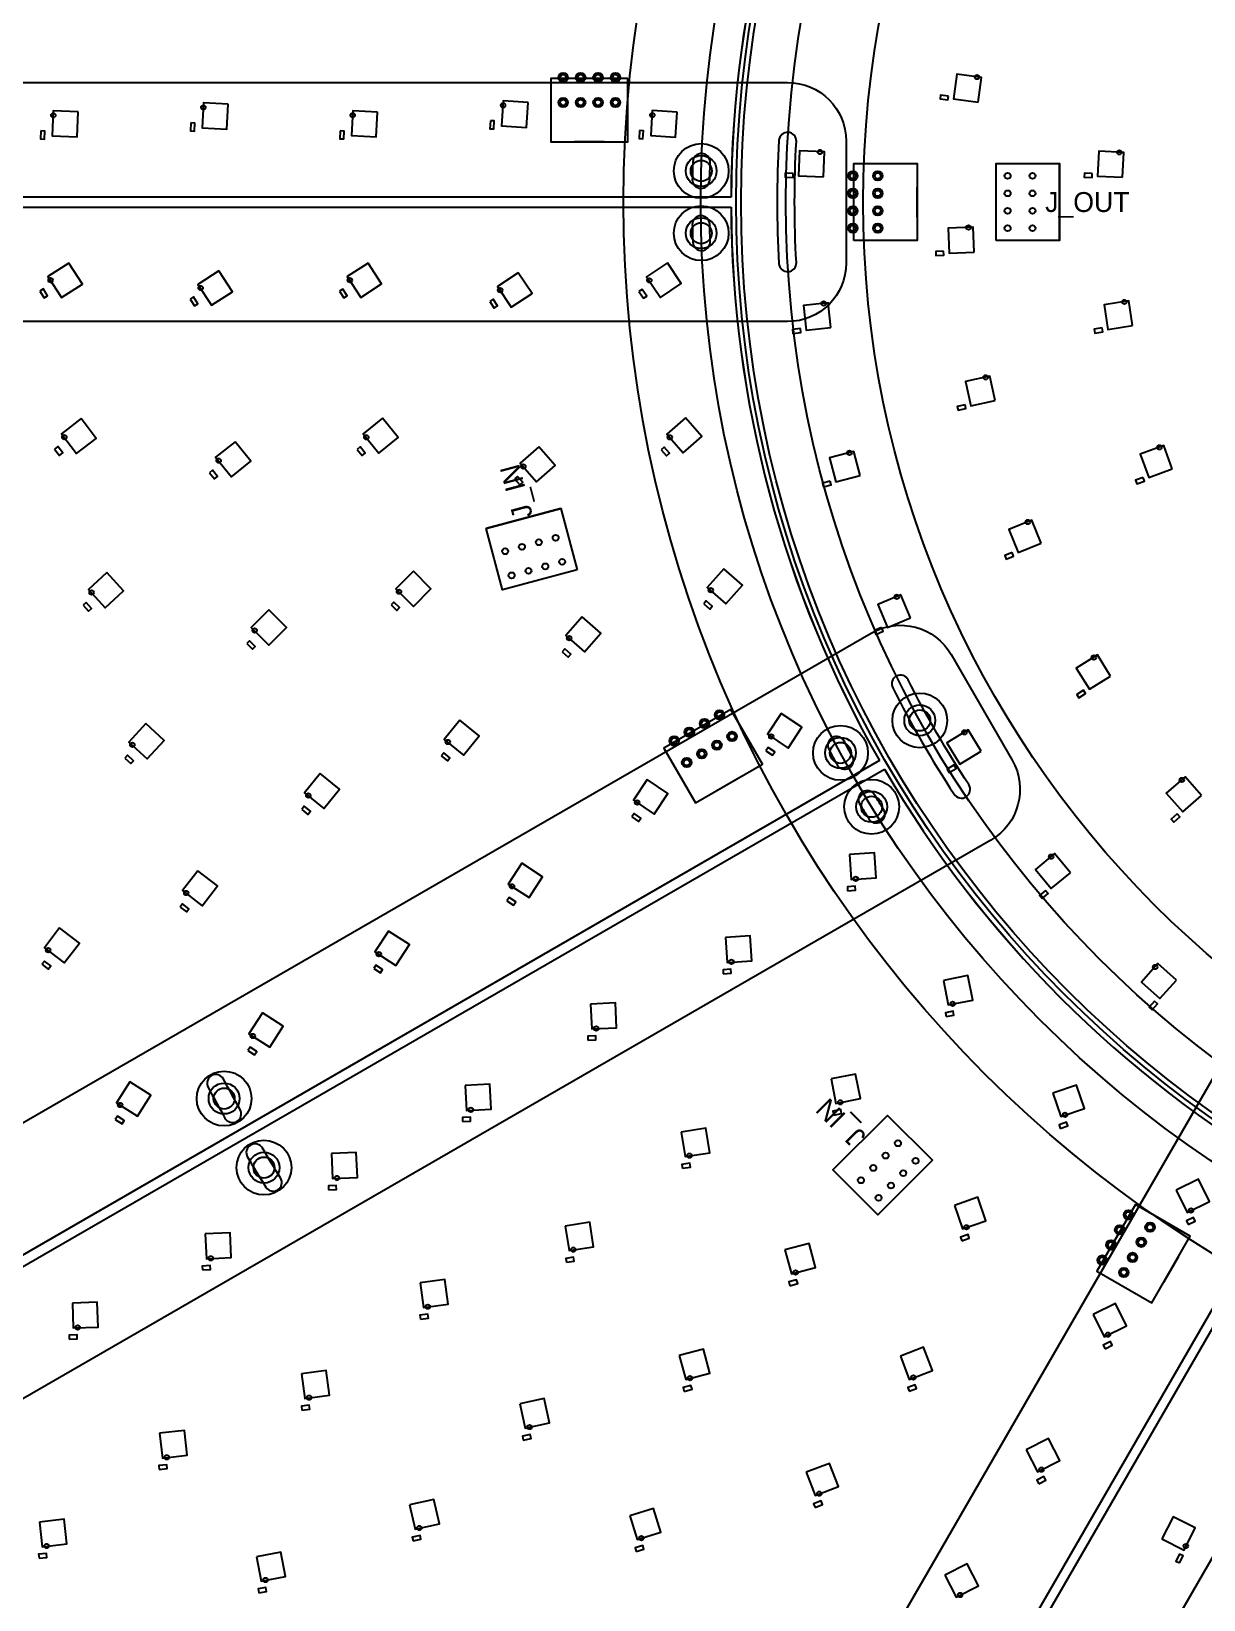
# Model space of a CAD drawing. Header units: millimetres. Extents: x -55 to 1655, y -1555 to 155.
# Drawn here: x 433.5 to 668.8, y -980.7 to -665.9 of the extents above; entities that cross this region are included whole.
import ezdxf
from ezdxf.enums import TextEntityAlignment as Align

# ---------------------------------------------------------------- set-up
doc = ezdxf.new("R2010")
doc.units = ezdxf.units.MM
doc.header["$MEASUREMENT"] = 0
doc.layers.add('Layer 1', color=7, linetype='Continuous', lineweight=0)
for name, color, linetype in [('SUN-LABEL', 4, 'Continuous'), ('SUN-OUTLINE', 2, 'Continuous'), ('SUN-STANDOFF', 1, 'Continuous'), ('SUN-WAGO', 3, 'Continuous')]:
    doc.layers.add(name, color=color, linetype=linetype)

msp = doc.modelspace()

# ---------------------------------------------------------------- linework, layer by layer
at = {"layer": 'Layer 1', "color": 93, "lineweight": 25, "true_color": 0x6abd45}
for p, q in [((548.51, -688.03), (542.51, -688.03)), ((611.3, -703.13), (611.3, -697.13)), ((576.15, -815.38), (570.95, -818.38)), ((663.76, -911.84), (660.76, -917.04))]:
    msp.add_line(p, q, dxfattribs=at)
at = {"layer": 'Layer 1', "color": 175, "lineweight": 25, "true_color": 0x3953a4}
for p, q in [((597.06, -687.88), (597.06, -712.37)), ((618.13, -790.98), (630.37, -812.18))]:
    msp.add_line(p, q, dxfattribs=at)
at = {"layer": 'Layer 1', "color": 2, "lineweight": 25, "true_color": 0xf7ec13}
for p, q in [((573.97, -699.13), (125.96, -699.13)), ((125.96, -701.13), (573.97, -701.13)), ((603.74, -812.26), (215.76, -1036.26)), ((216.76, -1037.99), (604.74, -813.99)), ((686.1, -895.35), (462.1, -1283.33)), ((463.83, -1284.33), (687.83, -896.35))]:
    msp.add_line(p, q, dxfattribs=at)
at = {"layer": 'Layer 1', "color": 175, "lineweight": 25, "true_color": 0x3953a4}
for points in [[(585.31, -724.12), (-55.22, -724.12), (-55.22, -676.13), (585.31, -676.13)], [(626.07, -828.23), (71.35, -1148.5), (47.36, -1106.94), (602.07, -786.68)], [(713.42, -898.02), (393.15, -1452.74), (351.59, -1428.74), (671.86, -874.02)]]:
    msp.add_lwpolyline(points, dxfattribs=at)
at = {"layer": 'Layer 1', "color": 93, "lineweight": 25, "true_color": 0x6abd45}
for points in [[(553.26, -675.33), (537.76, -675.33), (537.76, -688.03), (553.26, -688.03)], [(598.6, -707.88), (598.6, -692.38), (611.3, -692.38), (611.3, -707.88)], [(573.91, -802), (560.49, -809.75), (566.84, -820.75), (580.26, -813)], [(655.13, -901.38), (647.38, -914.8), (658.38, -921.15), (666.13, -907.73)]]:
    msp.add_lwpolyline(points, close=True, dxfattribs=at)
at = {"layer": 'Layer 1', "color": 18, "lineweight": 25, "true_color": 0x000000}
for points in [[(623.58, -680.06), (624.22, -675.1), (619.26, -674.47), (618.62, -679.43)], [(533.2, -680.14), (528.21, -679.81), (527.88, -684.8), (532.87, -685.13)], [(442.91, -682.04), (437.92, -681.82), (437.7, -686.81), (442.7, -687.03)], [(473.04, -680.49), (468.05, -680.23), (467.79, -685.22), (472.78, -685.48)], [(503, -682.06), (498.01, -681.8), (497.75, -686.79), (502.74, -687.05)], [(563.14, -682.1), (558.15, -681.77), (557.82, -686.76), (562.81, -687.09)], [(592.51, -695.05), (592.69, -690.05), (587.7, -689.87), (587.51, -694.87)], [(652.53, -695.15), (652.78, -690.16), (647.79, -689.91), (647.53, -694.9)], [(622.73, -710.16), (622.52, -705.16), (617.52, -705.38), (617.73, -710.37)], [(441.07, -712.38), (436.86, -715.07), (439.54, -719.28), (443.76, -716.6)], [(471.15, -713.94), (466.96, -716.66), (469.68, -720.86), (473.87, -718.13)], [(501.11, -712.37), (496.92, -715.09), (499.64, -719.29), (503.83, -716.56)], [(531.23, -714.32), (527.07, -717.1), (529.85, -721.25), (534.01, -718.48)], [(561.17, -712.36), (557.01, -715.14), (559.79, -719.29), (563.95, -716.51)], [(593.98, -725.31), (593.44, -720.34), (588.47, -720.88), (589.01, -725.85)], [(654.54, -724.93), (653.79, -719.99), (648.84, -720.75), (649.6, -725.69)], [(626.97, -739.97), (625.92, -735.08), (621.03, -736.13), (622.09, -741.02)], [(443.51, -743.61), (439.54, -746.66), (442.58, -750.62), (446.55, -747.58)], [(504.03, -743.54), (500.14, -746.69), (503.29, -750.57), (507.17, -747.43)], [(564.81, -743.42), (561.05, -746.72), (564.34, -750.48), (568.1, -747.18)], [(474.4, -748.24), (470.51, -751.38), (473.66, -755.27), (477.54, -752.12)], [(535.38, -749.27), (531.62, -752.57), (534.92, -756.33), (538.68, -753.03)], [(662.51, -753.7), (660.78, -749.01), (656.09, -750.75), (657.83, -755.44)], [(599.84, -755.03), (598.58, -750.19), (593.74, -751.46), (595.01, -756.3)], [(636.2, -768.63), (634.33, -763.99), (629.69, -765.85), (631.56, -770.49)], [(448.65, -774.51), (444.97, -777.89), (448.34, -781.58), (452.03, -778.2)], [(510.19, -774.24), (506.65, -777.77), (510.19, -781.31), (513.72, -777.77)], [(572.47, -773.75), (569.17, -777.5), (572.93, -780.8), (576.23, -777.04)], [(609.97, -783.58), (608.01, -778.98), (603.41, -780.94), (605.37, -785.54)], [(481.21, -782), (477.67, -785.54), (481.21, -789.07), (484.74, -785.54)], [(544.06, -783.39), (540.77, -787.15), (544.52, -790.44), (547.82, -786.69)], [(650.13, -795.32), (647.51, -791.06), (643.25, -793.69), (645.87, -797.94)], [(584.03, -802.81), (581.25, -806.97), (585.4, -809.75), (588.18, -805.59)], [(456.47, -804.85), (453.09, -808.54), (456.78, -811.91), (460.16, -808.23)], [(519.52, -804.12), (516.37, -808.01), (520.26, -811.15), (523.41, -807.27)], [(624.15, -810.36), (621.54, -806.09), (617.27, -808.69), (619.88, -812.96)], [(491.51, -814.87), (488.37, -818.76), (492.25, -821.91), (495.4, -818.02)], [(557.12, -816.08), (554.34, -820.24), (558.5, -823.01), (561.28, -818.86)], [(668.37, -819.27), (665.07, -815.52), (661.31, -818.82), (664.62, -822.58)], [(597.75, -831.13), (598.08, -836.12), (603.07, -835.8), (602.74, -830.81)], [(642.07, -834.78), (638.87, -830.94), (635.03, -834.14), (638.23, -837.98)], [(531.93, -832.87), (529.2, -837.06), (533.4, -839.78), (536.12, -835.59)], [(466.91, -834.39), (463.86, -838.36), (467.83, -841.4), (470.87, -837.43)], [(439.19, -845.87), (436.15, -849.84), (440.11, -852.88), (443.16, -848.91)], [(505.2, -846.49), (502.47, -850.68), (506.67, -853.4), (509.39, -849.21)], [(572.81, -847.8), (573.14, -852.79), (578.13, -852.46), (577.8, -847.47)], [(663.36, -856.34), (659.63, -853), (656.3, -856.72), (660.02, -860.06)], [(616.58, -856.41), (617.56, -861.31), (622.46, -860.34), (621.49, -855.43)], [(545.74, -861.15), (546, -866.15), (550.99, -865.89), (550.73, -860.89)], [(479.88, -862.91), (477.19, -867.12), (481.41, -869.81), (484.09, -865.59)], [(594.03, -876.19), (595, -881.09), (599.91, -880.12), (598.93, -875.21)], [(453.26, -876.76), (450.58, -880.98), (454.8, -883.66), (457.48, -879.44)], [(520.58, -877.49), (520.84, -882.49), (525.83, -882.22), (525.57, -877.23)], [(638.55, -879.01), (640.16, -883.74), (644.89, -882.13), (643.28, -877.4)], [(563.96, -886.85), (564.74, -891.78), (569.68, -891), (568.9, -886.06)], [(493.74, -891.17), (493.95, -896.16), (498.95, -895.94), (498.73, -890.95)], [(663.28, -898.54), (665.49, -903.03), (669.98, -900.82), (667.76, -896.33)], [(618.77, -901.56), (620.38, -906.3), (625.11, -904.69), (623.5, -899.95)], [(540.65, -905.73), (541.43, -910.66), (546.37, -909.88), (545.58, -904.94)], [(468.43, -907.29), (468.65, -912.28), (473.65, -912.06), (473.43, -907.07)], [(584.77, -910.49), (586.06, -915.32), (590.89, -914.03), (589.6, -909.2)], [(511.55, -917.13), (512.2, -922.09), (517.16, -921.43), (516.51, -916.48)], [(441.75, -921.18), (441.94, -926.17), (446.93, -925.99), (446.74, -920.99)], [(646.61, -923.49), (648.82, -927.97), (653.31, -925.76), (651.1, -921.28)], [(563.56, -931.71), (564.85, -936.54), (569.68, -935.24), (568.39, -930.41)], [(607.94, -931.83), (609.73, -936.5), (614.4, -934.71), (612.61, -930.04)], [(487.75, -935.39), (488.4, -940.35), (493.36, -939.7), (492.71, -934.74)], [(531.56, -941.44), (532.64, -946.32), (537.53, -945.24), (536.44, -940.36)], [(459.27, -947.33), (459.83, -952.3), (464.8, -951.74), (464.24, -946.77)], [(633.21, -950.64), (635.48, -955.09), (639.94, -952.82), (637.67, -948.37)], [(589.06, -955.15), (590.85, -959.82), (595.52, -958.02), (593.73, -953.36)], [(509.44, -961.71), (510.53, -966.59), (515.41, -965.51), (514.33, -960.63)], [(553.62, -963.92), (555.12, -968.68), (559.89, -967.18), (558.38, -962.41)], [(435.13, -965.14), (435.69, -970.11), (440.66, -969.55), (440.1, -964.58)], [(660.4, -968.52), (664.86, -970.79), (667.13, -966.34), (662.67, -964.07)], [(478.69, -972.1), (479.62, -977.01), (484.54, -976.08), (483.61, -971.17)], [(616.87, -975.8), (619.14, -980.25), (623.6, -977.98), (621.33, -973.53)]]:
    msp.add_lwpolyline(points, close=True, dxfattribs=at)
at = {"layer": 'Layer 1', "color": 30, "lineweight": 25, "true_color": 0xf57f20}
for points in [[(617.59, -678.84), (616, -678.64), (615.9, -679.43), (617.49, -679.63)], [(435.44, -685.86), (435.37, -687.46), (436.17, -687.5), (436.24, -685.9)], [(465.54, -684.25), (465.45, -685.85), (466.25, -685.89), (466.34, -684.3)], [(495.5, -685.82), (495.41, -687.42), (496.21, -687.46), (496.29, -685.87)], [(525.64, -683.8), (525.54, -685.4), (526.34, -685.45), (526.44, -683.85)], [(555.58, -685.76), (555.48, -687.36), (556.27, -687.41), (556.38, -685.82)], [(586.43, -694.38), (584.83, -694.32), (584.8, -695.12), (586.4, -695.18)], [(646.46, -694.4), (644.86, -694.31), (644.82, -695.11), (646.42, -695.19)], [(616.62, -709.97), (615.02, -710.04), (615.05, -710.84), (616.65, -710.77)], [(435.25, -718.01), (436.11, -719.36), (436.79, -718.93), (435.93, -717.58)], [(495.34, -718.05), (496.21, -719.39), (496.88, -718.96), (496.01, -717.62)], [(555.47, -718.11), (556.36, -719.44), (557.02, -719), (556.14, -717.67)], [(465.38, -719.62), (466.25, -720.96), (466.92, -720.53), (466.05, -719.19)], [(525.53, -720.08), (526.42, -721.41), (527.09, -720.96), (526.2, -719.63)], [(587.87, -725.53), (586.28, -725.7), (586.37, -726.5), (587.96, -726.32)], [(648.45, -725.41), (646.86, -725.66), (646.99, -726.45), (648.57, -726.2)], [(620.92, -740.81), (619.35, -741.15), (619.52, -741.93), (621.09, -741.59)], [(438.2, -749.73), (439.17, -751), (439.81, -750.51), (438.83, -749.24)], [(498.88, -749.8), (499.89, -751.04), (500.51, -750.54), (499.5, -749.29)], [(559.91, -749.87), (560.97, -751.08), (561.57, -750.55), (560.51, -749.35)], [(469.25, -754.49), (470.26, -755.73), (470.88, -755.23), (469.87, -753.99)], [(530.49, -755.73), (531.54, -756.93), (532.14, -756.4), (531.09, -755.2)], [(656.64, -755.4), (655.14, -755.95), (655.42, -756.7), (656.92, -756.15)], [(593.83, -756.14), (592.28, -756.54), (592.48, -757.32), (594.03, -756.91)], [(630.37, -770.49), (628.88, -771.08), (629.18, -771.83), (630.67, -771.23)], [(443.9, -781.07), (444.98, -782.25), (445.57, -781.71), (444.49, -780.53)], [(505.72, -781), (506.85, -782.13), (507.42, -781.56), (506.29, -780.43)], [(568.46, -780.78), (569.66, -781.84), (570.19, -781.23), (568.98, -780.18)], [(604.18, -785.55), (602.71, -786.18), (603.02, -786.92), (604.49, -786.29)], [(476.74, -788.76), (477.88, -789.89), (478.44, -789.33), (477.31, -788.2)], [(540.05, -790.42), (541.25, -791.48), (541.78, -790.88), (540.58, -789.82)], [(644.7, -798.14), (643.34, -798.98), (643.76, -799.66), (645.12, -798.82)], [(452.31, -811.8), (453.49, -812.88), (454.03, -812.29), (452.85, -811.21)], [(515.79, -811.31), (517.03, -812.32), (517.53, -811.7), (516.29, -810.69)], [(580.96, -810.31), (582.3, -811.2), (582.74, -810.53), (581.41, -809.64)], [(618.7, -813.15), (617.34, -813.98), (617.76, -814.67), (619.12, -813.83)], [(487.78, -822.06), (489.02, -823.07), (489.53, -822.45), (488.28, -821.44)], [(554.06, -823.58), (555.39, -824.47), (555.83, -823.8), (554.5, -822.91)], [(663.5, -822.97), (662.29, -824.02), (662.82, -824.62), (664.02, -823.57)], [(597.34, -838.4), (598.94, -838.29), (598.89, -837.5), (597.29, -837.6)], [(528.97, -840.41), (530.31, -841.28), (530.74, -840.61), (529.4, -839.73)], [(637.09, -838.34), (635.86, -839.36), (636.37, -839.98), (637.6, -838.95)], [(463.36, -841.67), (464.63, -842.65), (465.12, -842.01), (463.85, -841.04)], [(435.65, -853.15), (436.91, -854.13), (437.4, -853.49), (436.13, -852.52)], [(502.24, -854.03), (503.58, -854.9), (504.01, -854.23), (502.67, -853.35)], [(572.4, -855.07), (573.99, -854.96), (573.94, -854.16), (572.35, -854.27)], [(617.12, -863.66), (618.69, -863.35), (618.54, -862.57), (616.97, -862.88)], [(658.95, -860.58), (657.88, -861.77), (658.48, -862.31), (659.55, -861.11)], [(545.23, -868.41), (546.83, -868.33), (546.79, -867.53), (545.19, -867.61)], [(476.98, -870.47), (478.33, -871.33), (478.76, -870.66), (477.41, -869.8)], [(450.37, -884.32), (451.72, -885.18), (452.15, -884.51), (450.8, -883.65)], [(520.07, -884.75), (521.67, -884.67), (521.63, -883.87), (520.03, -883.95)], [(594.57, -883.44), (596.14, -883.13), (595.98, -882.35), (594.41, -882.66)], [(640.03, -886.13), (641.55, -885.61), (641.29, -884.86), (639.78, -885.37)], [(564.22, -894.12), (565.8, -893.87), (565.67, -893.08), (564.09, -893.33)], [(493.17, -898.42), (494.77, -898.35), (494.73, -897.55), (493.13, -897.62)], [(665.68, -905.41), (667.11, -904.71), (666.76, -903.99), (665.33, -904.7)], [(620.25, -908.68), (621.77, -908.17), (621.51, -907.41), (620, -907.93)], [(540.9, -913), (542.48, -912.75), (542.36, -911.96), (540.78, -912.21)], [(467.87, -914.54), (469.46, -914.47), (469.43, -913.67), (467.83, -913.74)], [(585.78, -917.7), (587.33, -917.28), (587.12, -916.51), (585.58, -916.92)], [(511.62, -924.41), (513.2, -924.2), (513.1, -923.4), (511.51, -923.61)], [(441.13, -928.43), (442.73, -928.37), (442.7, -927.57), (441.1, -927.63)], [(649.01, -930.36), (650.45, -929.65), (650.09, -928.93), (648.66, -929.64)], [(564.57, -938.91), (566.12, -938.5), (565.91, -937.72), (564.36, -938.14)], [(609.7, -938.89), (611.19, -938.32), (610.91, -937.57), (609.41, -938.15)], [(487.82, -942.67), (489.4, -942.46), (489.3, -941.67), (487.71, -941.88)], [(532.26, -948.68), (533.82, -948.34), (533.65, -947.56), (532.09, -947.9)], [(459.2, -954.6), (460.79, -954.42), (460.7, -953.63), (459.11, -953.81)], [(635.7, -957.47), (637.13, -956.75), (636.76, -956.03), (635.34, -956.76)], [(590.82, -962.21), (592.31, -961.63), (592.03, -960.89), (590.53, -961.46)], [(510.14, -968.95), (511.7, -968.6), (511.53, -967.82), (509.97, -968.17)], [(435.06, -972.42), (436.65, -972.24), (436.56, -971.44), (434.97, -971.62)], [(554.94, -971.07), (556.47, -970.59), (556.23, -969.83), (554.7, -970.31)], [(663.95, -973.36), (664.67, -971.93), (663.96, -971.57), (663.23, -972.99)], [(479.17, -979.36), (480.74, -979.06), (480.59, -978.27), (479.02, -978.57)]]:
    msp.add_lwpolyline(points, close=True, dxfattribs=at)
at = {"layer": 'Layer 1', "color": 2, "lineweight": 25, "true_color": 0xf7ec13}
for radius in [848, 675, 225, 224]:
    msp.add_circle((799.96, -700.13), radius, dxfattribs=at)
at = {"layer": 'Layer 1', "color": 175, "lineweight": 25, "true_color": 0x3953a4}
for radius in [247.58, 199.5]:
    msp.add_circle((799.96, -700.13), radius, dxfattribs=at)
at = {"layer": 'Layer 1', "color": 18, "lineweight": 25, "true_color": 0x000000}
for centre, radius in [((799.96, -700.13), 247.58), ((799.96, -700.13), 232.08), ((799.96, -700.13), 215), ((799.96, -700.13), 199.5), ((623.32, -675.04), 0.45), ((437.93, -682.72), 0.45), ((468.05, -681.13), 0.45), ((498.01, -682.7), 0.45), ((528.2, -680.71), 0.45), ((558.14, -682.67), 0.45), ((591.79, -690.07), 0.45), ((651.88, -690.16), 0.45), ((621.62, -705.25), 0.45), ((437.38, -715.8), 0.45), ((467.49, -717.39), 0.45), ((497.45, -715.82), 0.45), ((527.62, -717.82), 0.45), ((557.55, -715.86), 0.45), ((592.55, -720.49), 0.45), ((652.9, -720.18), 0.45), ((625.05, -735.32), 0.45), ((440.13, -747.34), 0.45), ((500.75, -747.36), 0.45), ((561.68, -747.36), 0.45), ((659.95, -749.37), 0.45), ((471.12, -752.05), 0.45), ((597.72, -750.47), 0.45), ((532.26, -753.22), 0.45), ((633.52, -764.37), 0.45), ((569.88, -778.06), 0.45), ((445.61, -778.52), 0.45), ((507.32, -778.37), 0.45), ((607.21, -779.38), 0.45), ((478.34, -786.14), 0.45), ((541.47, -787.7), 0.45), ((646.77, -791.58), 0.45), ((453.79, -809.11), 0.45), ((517.1, -808.54), 0.45), ((582.02, -807.43), 0.45), ((620.8, -806.6), 0.45), ((664.43, -816.15), 0.45), ((489.1, -819.29), 0.45), ((555.12, -820.69), 0.45), ((638.21, -831.55), 0.45), ((529.99, -837.51), 0.45), ((598.98, -836.01), 0.45), ((464.61, -838.86), 0.45), ((436.89, -850.34), 0.45), ((503.26, -851.13), 0.45), ((574.03, -852.68), 0.45), ((659.07, -853.7), 0.45), ((618.43, -861.09), 0.45), ((546.89, -866.05), 0.45), ((477.97, -867.56), 0.45), ((451.36, -881.42), 0.45), ((595.88, -880.87), 0.45), ((521.73, -882.39), 0.45), ((640.99, -883.4), 0.45), ((565.62, -891.59), 0.45), ((494.85, -896.07), 0.45), ((666.28, -902.59), 0.45), ((621.21, -905.96), 0.45), ((469.55, -912.19), 0.45), ((542.31, -910.47), 0.45), ((586.92, -915.04), 0.45), ((513.09, -921.92), 0.45), ((442.83, -926.09), 0.45), ((649.61, -927.53), 0.45), ((565.71, -936.25), 0.45), ((610.55, -936.13), 0.45), ((489.29, -940.18), 0.45), ((533.51, -946.08), 0.45), ((460.72, -952.15), 0.45), ((636.26, -954.64), 0.45), ((591.67, -959.45), 0.45), ((511.39, -966.35), 0.45), ((436.58, -969.96), 0.45), ((555.96, -968.37), 0.45), ((665.22, -969.97), 0.45), ((480.5, -976.79), 0.45), ((619.92, -979.8), 0.45)]:
    msp.add_circle(centre, radius, dxfattribs=at)
at = {"layer": 'Layer 1', "color": 93, "lineweight": 25, "true_color": 0x6abd45}
for centre, radius in [((540.26, -675.13), 0.95), ((540.26, -675.13), 0.6), ((543.76, -675.13), 0.95), ((543.76, -675.13), 0.6), ((547.26, -675.13), 0.95), ((547.26, -675.13), 0.6), ((550.76, -675.13), 0.95), ((550.76, -675.13), 0.6), ((540.26, -680.13), 0.95), ((540.26, -680.13), 0.6), ((543.76, -680.13), 0.95), ((543.76, -680.13), 0.6), ((547.26, -680.13), 0.95), ((547.26, -680.13), 0.6), ((550.76, -680.13), 0.95), ((550.76, -680.13), 0.6), ((598.4, -694.88), 0.95), ((598.4, -694.88), 0.6), ((603.4, -694.88), 0.95), ((603.4, -694.88), 0.6), ((598.4, -698.38), 0.95), ((598.4, -698.38), 0.6), ((603.4, -698.38), 0.95), ((603.4, -698.38), 0.6), ((598.4, -701.88), 0.95), ((598.4, -701.88), 0.6), ((603.4, -701.88), 0.95), ((603.4, -701.88), 0.6), ((598.4, -705.38), 0.95), ((598.4, -705.38), 0.6), ((603.4, -705.38), 0.95), ((603.4, -705.38), 0.6), ((571.65, -803.08), 0.95), ((571.65, -803.08), 0.6), ((565.58, -806.58), 0.95), ((565.58, -806.58), 0.6), ((568.62, -804.83), 0.95), ((568.62, -804.83), 0.6), ((562.55, -808.33), 0.95), ((562.55, -808.33), 0.6), ((571.12, -809.16), 0.95), ((571.12, -809.16), 0.6), ((574.15, -807.41), 0.95), ((574.15, -807.41), 0.6), ((565.05, -812.66), 0.95), ((565.05, -812.66), 0.6), ((568.08, -810.91), 0.95), ((568.08, -810.91), 0.6), ((653.71, -903.45), 0.95), ((653.71, -903.45), 0.6), ((651.96, -906.48), 0.95), ((651.96, -906.48), 0.6), ((658.04, -905.95), 0.95), ((658.04, -905.95), 0.6), ((650.21, -909.51), 0.95), ((650.21, -909.51), 0.6), ((656.29, -908.98), 0.95), ((656.29, -908.98), 0.6), ((648.46, -912.54), 0.95), ((648.46, -912.54), 0.6), ((654.54, -912.01), 0.95), ((654.54, -912.01), 0.6), ((652.79, -915.04), 0.95), ((652.79, -915.04), 0.6)]:
    msp.add_circle(centre, radius, dxfattribs=at)
at = {"layer": 'Layer 1', "color": 240, "lineweight": 25, "true_color": 0xed2024}
for centre, radius in [((567.96, -693.88), 5.5), ((567.96, -693.88), 3.1), ((567.96, -693.88), 2.11), ((567.96, -706.38), 5.5), ((567.96, -706.38), 3.1), ((567.96, -706.38), 2.11), ((611.83, -804.2), 5.5), ((611.83, -804.2), 3.1), ((611.83, -804.2), 2.11), ((595.92, -810.72), 5.5), ((595.92, -810.72), 3.1), ((595.92, -810.72), 2.11), ((602.17, -821.54), 5.5), ((602.17, -821.54), 3.1), ((602.17, -821.54), 2.11), ((472.21, -880.12), 5.5), ((472.21, -880.12), 3.1), ((472.21, -880.12), 2.11), ((480.21, -893.98), 5.5), ((480.21, -893.98), 3.1), ((480.21, -893.98), 2.11)]:
    msp.add_circle(centre, radius, dxfattribs=at)
at = {"layer": 'Layer 1', "color": 2, "lineweight": 25, "true_color": 0xf7ec13}
for points in [[(603.74, -588), (584.4, -621.85), (574.14, -660.14), (573.97, -699.13)], [(573.97, -701.13), (574.14, -740.12), (584.4, -778.41), (603.74, -812.26)], [(604.74, -813.99), (624.39, -847.68), (652.42, -875.7), (686.1, -895.35)]]:
    msp.add_open_spline(points, degree=3, dxfattribs=at)
at = {"layer": 'Layer 1', "color": 175, "lineweight": 25, "true_color": 0x3953a4}
for points in [[(585.31, -676.13), (591.8, -676.13), (597.06, -681.4), (597.06, -687.88)], [(583.57, -687.79), (583.1, -696.01), (583.1, -704.25), (583.57, -712.47)], [(583.57, -687.79), (583.1, -696.01), (583.1, -704.25), (583.57, -712.47)], [(587.06, -712.27), (586.6, -704.18), (586.6, -696.07), (587.06, -687.98)], [(587.06, -712.27), (586.6, -704.18), (586.6, -696.07), (587.06, -687.98)], [(566.27, -692.07), (566.23, -693.24), (566.2, -694.42), (566.17, -695.59)], [(566.27, -692.07), (566.23, -693.24), (566.2, -694.42), (566.17, -695.59)], [(569.67, -695.66), (569.7, -694.5), (569.73, -693.35), (569.77, -692.19)], [(569.67, -695.66), (569.7, -694.5), (569.73, -693.35), (569.77, -692.19)], [(566.17, -704.66), (566.2, -705.84), (566.23, -707.01), (566.27, -708.19)], [(566.17, -704.66), (566.2, -705.84), (566.23, -707.01), (566.27, -708.19)], [(569.77, -708.07), (569.73, -706.91), (569.7, -705.75), (569.67, -704.59)], [(569.77, -708.07), (569.73, -706.91), (569.7, -705.75), (569.67, -704.59)], [(597.06, -712.37), (597.06, -718.86), (591.8, -724.12), (585.31, -724.12)], [(602.07, -786.68), (607.69, -783.43), (614.88, -785.36), (618.13, -790.98)], [(621.66, -817.1), (617.21, -810.32), (613.16, -803.3), (609.51, -796.06)], [(621.66, -817.1), (617.21, -810.32), (613.16, -803.3), (609.51, -796.06)], [(606.39, -797.64), (610.09, -804.99), (614.21, -812.13), (618.73, -819.02)], [(606.39, -797.64), (610.09, -804.99), (614.21, -812.13), (618.73, -819.02)], [(598.29, -811.41), (597.73, -810.39), (597.18, -809.37), (596.64, -808.35)], [(598.29, -811.41), (597.73, -810.39), (597.18, -809.37), (596.64, -808.35)], [(593.55, -810), (594.1, -811.03), (594.66, -812.07), (595.23, -813.1)], [(593.55, -810), (594.1, -811.03), (594.66, -812.07), (595.23, -813.1)], [(630.37, -812.18), (633.61, -817.8), (631.69, -824.99), (626.07, -828.23)], [(599.76, -820.95), (600.37, -821.96), (600.99, -822.96), (601.61, -823.96)], [(599.76, -820.95), (600.37, -821.96), (600.99, -822.96), (601.61, -823.96)], [(604.58, -822.1), (603.96, -821.12), (603.36, -820.13), (602.76, -819.14)], [(604.58, -822.1), (603.96, -821.12), (603.36, -820.13), (602.76, -819.14)], [(469, -877.87), (470.11, -879.94), (471.23, -881.99), (472.38, -884.04)], [(475.43, -882.32), (474.3, -880.3), (473.18, -878.26), (472.08, -876.22)], [(483.53, -896.04), (482.3, -894.07), (481.1, -892.08), (479.91, -890.08)], [(476.9, -891.87), (478.1, -893.88), (479.32, -895.89), (480.55, -897.88)]]:
    msp.add_open_spline(points, degree=3, dxfattribs=at)
for points, knots in [([(587.06, -687.98), (587.12, -687.02), (586.38, -686.19), (585.41, -686.14), (584.45, -686.08), (583.62, -686.82), (583.57, -687.79)], [0, 0, 0, 0, 1, 1, 1, 2, 2, 2, 2]), ([(587.06, -687.98), (587.12, -687.02), (586.38, -686.19), (585.41, -686.14), (584.45, -686.08), (583.62, -686.82), (583.57, -687.79)], [0, 0, 0, 0, 1, 1, 1, 2, 2, 2, 2]), ([(569.77, -692.19), (569.8, -691.22), (569.04, -690.41), (568.08, -690.38), (567.11, -690.35), (566.3, -691.1), (566.27, -692.07)], [0, 0, 0, 0, 1, 1, 1, 2, 2, 2, 2]), ([(569.77, -692.19), (569.8, -691.22), (569.04, -690.41), (568.08, -690.38), (567.11, -690.35), (566.3, -691.1), (566.27, -692.07)], [0, 0, 0, 0, 1, 1, 1, 2, 2, 2, 2]), ([(566.17, -695.59), (566.16, -696.56), (566.92, -697.36), (567.89, -697.38), (568.86, -697.4), (569.65, -696.63), (569.67, -695.66)], [0, 0, 0, 0, 1, 1, 1, 2, 2, 2, 2]), ([(566.17, -695.59), (566.16, -696.56), (566.92, -697.36), (567.89, -697.38), (568.86, -697.4), (569.65, -696.63), (569.67, -695.66)], [0, 0, 0, 0, 1, 1, 1, 2, 2, 2, 2]), ([(569.67, -704.59), (569.65, -703.63), (568.86, -702.86), (567.89, -702.88), (566.92, -702.9), (566.16, -703.7), (566.17, -704.66)], [0, 0, 0, 0, 1, 1, 1, 2, 2, 2, 2]), ([(569.67, -704.59), (569.65, -703.63), (568.86, -702.86), (567.89, -702.88), (566.92, -702.9), (566.16, -703.7), (566.17, -704.66)], [0, 0, 0, 0, 1, 1, 1, 2, 2, 2, 2]), ([(566.27, -708.19), (566.3, -709.15), (567.11, -709.91), (568.08, -709.88), (569.04, -709.84), (569.8, -709.03), (569.77, -708.07)], [0, 0, 0, 0, 1, 1, 1, 2, 2, 2, 2]), ([(566.27, -708.19), (566.3, -709.15), (567.11, -709.91), (568.08, -709.88), (569.04, -709.84), (569.8, -709.03), (569.77, -708.07)], [0, 0, 0, 0, 1, 1, 1, 2, 2, 2, 2]), ([(583.57, -712.47), (583.62, -713.44), (584.45, -714.17), (585.41, -714.12), (586.38, -714.06), (587.12, -713.24), (587.06, -712.27)], [0, 0, 0, 0, 1, 1, 1, 2, 2, 2, 2]), ([(583.57, -712.47), (583.62, -713.44), (584.45, -714.17), (585.41, -714.12), (586.38, -714.06), (587.12, -713.24), (587.06, -712.27)], [0, 0, 0, 0, 1, 1, 1, 2, 2, 2, 2]), ([(609.51, -796.06), (609.08, -795.2), (608.03, -794.85), (607.16, -795.29), (606.3, -795.72), (605.95, -796.77), (606.39, -797.64)], [0, 0, 0, 0, 1, 1, 1, 2, 2, 2, 2]), ([(609.51, -796.06), (609.08, -795.2), (608.03, -794.85), (607.16, -795.29), (606.3, -795.72), (605.95, -796.77), (606.39, -797.64)], [0, 0, 0, 0, 1, 1, 1, 2, 2, 2, 2]), ([(596.64, -808.35), (596.18, -807.5), (595.12, -807.17), (594.27, -807.63), (593.42, -808.08), (593.09, -809.14), (593.55, -810)], [0, 0, 0, 0, 1, 1, 1, 2, 2, 2, 2]), ([(596.64, -808.35), (596.18, -807.5), (595.12, -807.17), (594.27, -807.63), (593.42, -808.08), (593.09, -809.14), (593.55, -810)], [0, 0, 0, 0, 1, 1, 1, 2, 2, 2, 2]), ([(595.23, -813.1), (595.7, -813.94), (596.76, -814.25), (597.61, -813.78), (598.45, -813.32), (598.76, -812.25), (598.29, -811.41)], [0, 0, 0, 0, 1, 1, 1, 2, 2, 2, 2]), ([(595.23, -813.1), (595.7, -813.94), (596.76, -814.25), (597.61, -813.78), (598.45, -813.32), (598.76, -812.25), (598.29, -811.41)], [0, 0, 0, 0, 1, 1, 1, 2, 2, 2, 2]), ([(602.76, -819.14), (602.26, -818.31), (601.18, -818.05), (600.36, -818.55), (599.53, -819.05), (599.26, -820.12), (599.76, -820.95)], [0, 0, 0, 0, 1, 1, 1, 2, 2, 2, 2]), ([(602.76, -819.14), (602.26, -818.31), (601.18, -818.05), (600.36, -818.55), (599.53, -819.05), (599.26, -820.12), (599.76, -820.95)], [0, 0, 0, 0, 1, 1, 1, 2, 2, 2, 2]), ([(618.73, -819.02), (619.26, -819.82), (620.34, -820.05), (621.15, -819.52), (621.96, -818.99), (622.19, -817.9), (621.66, -817.1)], [0, 0, 0, 0, 1, 1, 1, 2, 2, 2, 2]), ([(618.73, -819.02), (619.26, -819.82), (620.34, -820.05), (621.15, -819.52), (621.96, -818.99), (622.19, -817.9), (621.66, -817.1)], [0, 0, 0, 0, 1, 1, 1, 2, 2, 2, 2]), ([(601.61, -823.96), (602.12, -824.78), (603.2, -825.03), (604.02, -824.51), (604.84, -824), (605.09, -822.92), (604.58, -822.1)], [0, 0, 0, 0, 1, 1, 1, 2, 2, 2, 2]), ([(601.61, -823.96), (602.12, -824.78), (603.2, -825.03), (604.02, -824.51), (604.84, -824), (605.09, -822.92), (604.58, -822.1)], [0, 0, 0, 0, 1, 1, 1, 2, 2, 2, 2]), ([(472.08, -876.22), (471.62, -875.37), (470.56, -875.05), (469.71, -875.5), (468.86, -875.96), (468.54, -877.02), (469, -877.87), (469, -877.87), (469, -877.87), (469, -877.87)], [0, 0, 0, 0, 1, 1, 1, 2, 2, 2, 3, 3, 3, 3]), ([(472.38, -884.04), (472.86, -884.88), (473.92, -885.18), (474.77, -884.71), (475.61, -884.23), (475.91, -883.17), (475.43, -882.32)], [0, 0, 0, 0, 1, 1, 1, 2, 2, 2, 2]), ([(479.91, -890.08), (479.42, -889.25), (478.35, -888.98), (477.52, -889.47), (476.68, -889.96), (476.41, -891.04), (476.9, -891.87), (476.9, -891.87), (476.9, -891.87), (476.9, -891.87)], [0, 0, 0, 0, 1, 1, 1, 2, 2, 2, 3, 3, 3, 3]), ([(480.55, -897.88), (481.06, -898.7), (482.14, -898.96), (482.96, -898.45), (483.78, -897.94), (484.03, -896.86), (483.53, -896.04)], [0, 0, 0, 0, 1, 1, 1, 2, 2, 2, 2])]:
    msp.add_open_spline(points, degree=3, knots=knots, dxfattribs=at)
at = {"layer": 'Layer 1', "color": 18, "lineweight": 25, "true_color": 0x000000}
for points in [[(587.06, -687.98), (587.12, -687.02), (586.38, -686.19), (585.41, -686.14), (584.45, -686.08), (583.62, -686.82), (583.57, -687.79)], [(569.77, -692.19), (569.8, -691.22), (569.04, -690.41), (568.08, -690.38), (567.11, -690.35), (566.3, -691.1), (566.27, -692.07)], [(566.17, -695.59), (566.16, -696.56), (566.92, -697.36), (567.89, -697.38), (568.86, -697.4), (569.65, -696.63), (569.67, -695.66)], [(569.67, -704.59), (569.65, -703.63), (568.86, -702.86), (567.89, -702.88), (566.92, -702.9), (566.16, -703.7), (566.17, -704.66)], [(566.27, -708.19), (566.3, -709.15), (567.11, -709.91), (568.08, -709.88), (569.04, -709.84), (569.8, -709.03), (569.77, -708.07)], [(583.57, -712.47), (583.62, -713.44), (584.45, -714.17), (585.41, -714.12), (586.38, -714.06), (587.12, -713.24), (587.06, -712.27)], [(609.51, -796.06), (609.08, -795.2), (608.03, -794.85), (607.16, -795.29), (606.3, -795.72), (605.95, -796.77), (606.39, -797.64)], [(596.64, -808.35), (596.18, -807.5), (595.12, -807.17), (594.27, -807.63), (593.42, -808.08), (593.09, -809.14), (593.55, -810)], [(595.23, -813.1), (595.7, -813.94), (596.76, -814.25), (597.61, -813.78), (598.45, -813.32), (598.76, -812.25), (598.29, -811.41)], [(602.76, -819.14), (602.26, -818.31), (601.18, -818.05), (600.36, -818.55), (599.53, -819.05), (599.26, -820.12), (599.76, -820.95)], [(618.73, -819.02), (619.26, -819.82), (620.34, -820.05), (621.15, -819.52), (621.96, -818.99), (622.19, -817.9), (621.66, -817.1)], [(601.61, -823.96), (602.12, -824.78), (603.2, -825.03), (604.02, -824.51), (604.84, -824), (605.09, -822.92), (604.58, -822.1)]]:
    msp.add_open_spline(points, degree=3, knots=[0, 0, 0, 0, 1, 1, 1, 2, 2, 2, 2], dxfattribs=at)
for points in [[(583.57, -687.79), (583.1, -696.01), (583.1, -704.25), (583.57, -712.47)], [(587.06, -712.27), (586.6, -704.18), (586.6, -696.07), (587.06, -687.98)], [(566.27, -692.07), (566.23, -693.24), (566.2, -694.42), (566.17, -695.59)], [(569.67, -695.66), (569.7, -694.5), (569.73, -693.35), (569.77, -692.19)], [(566.17, -704.66), (566.2, -705.84), (566.23, -707.01), (566.27, -708.19)], [(569.77, -708.07), (569.73, -706.91), (569.7, -705.75), (569.67, -704.59)], [(621.66, -817.1), (617.21, -810.32), (613.16, -803.3), (609.51, -796.06)], [(606.39, -797.64), (610.09, -804.99), (614.21, -812.13), (618.73, -819.02)], [(598.29, -811.41), (597.73, -810.39), (597.18, -809.37), (596.64, -808.35)], [(593.55, -810), (594.1, -811.03), (594.66, -812.07), (595.23, -813.1)], [(599.76, -820.95), (600.37, -821.96), (600.99, -822.96), (601.61, -823.96)], [(604.58, -822.1), (603.96, -821.12), (603.36, -820.13), (602.76, -819.14)]]:
    msp.add_open_spline(points, degree=3, dxfattribs=at)
at = {"layer": 'SUN-OUTLINE'}
for p, q in [((573.96, -699.13), (125.96, -699.13)), ((125.96, -701.13), (573.96, -701.13)), ((603.74, -812.26), (215.76, -1036.26)), ((216.76, -1038), (604.74, -813.99)), ((686.1, -895.35), (462.09, -1283.33)), ((463.83, -1284.33), (687.83, -896.35))]:
    msp.add_line(p, q, dxfattribs=at)
msp.add_circle((799.96, -700.13), 224, dxfattribs=at)
for start, end in [(150.2535, 179.7465), (180.2535, 209.7465), (210.2535, 239.7465)]:
    msp.add_arc((799.96, -700.13), 226, start, end, dxfattribs=at)
at = {"layer": 'SUN-STANDOFF'}
for centre, radius in [((567.96, -693.88), 3.1), ((567.96, -693.88), 2.11), ((567.96, -706.38), 3.1), ((567.96, -706.38), 2.11), ((611.83, -804.2), 3.1), ((611.83, -804.2), 2.11), ((595.92, -810.72), 3.1), ((595.92, -810.72), 2.11), ((602.17, -821.54), 3.1), ((602.17, -821.54), 2.11), ((472.21, -880.12), 3.1), ((472.21, -880.12), 2.11), ((480.21, -893.98), 3.1), ((480.21, -893.98), 2.11)]:
    msp.add_circle(centre, radius, dxfattribs=at)
at = {"layer": 'SUN-WAGO'}
for p, q in [((639.89, -707.88), (639.89, -692.38)), ((539.76, -761.63), (524.79, -765.65)), ((605.37, -883.49), (594.41, -894.45))]:
    msp.add_line(p, q, dxfattribs=at)
for points in [[(627.14, -707.88), (627.14, -692.38), (639.89, -692.38), (639.89, -707.88), (627.14, -707.88)], [(543.06, -773.95), (528.09, -777.96), (524.79, -765.65), (539.76, -761.63), (543.06, -773.95)], [(614.39, -892.51), (603.43, -903.47), (594.41, -894.45), (605.37, -883.49), (614.39, -892.51)]]:
    msp.add_lwpolyline(points, dxfattribs=at)
for centre in [(629.46, -694.88), (634.46, -694.88), (629.46, -698.38), (634.46, -698.38), (629.46, -701.88), (634.46, -701.88), (629.46, -705.38), (634.46, -705.38), (535.37, -768.44), (538.75, -767.53), (528.61, -770.25), (531.99, -769.34), (529.91, -775.08), (533.29, -774.17), (536.67, -773.27), (540.05, -772.36), (604.98, -891.58), (607.45, -889.1), (602.5, -894.05), (610.99, -892.64), (600.03, -896.53), (606.04, -897.59), (608.51, -895.11), (603.56, -900.06)]:
    msp.add_circle(centre, 0.6, dxfattribs=at)

# ---------------------------------------------------------------- texts
at = {"layer": 'SUN-LABEL'}
for s, rotation, p in [('J_OUT', 360, (645.46, -700.13)), ('J_IN', 105, (530.84, -758.27)), ('J_IN', 135, (595.96, -885.04))]:
    msp.add_text(s, height=4, rotation=rotation, dxfattribs=at).set_placement(p, align=Align.MIDDLE_CENTER)

doc.saveas('drawing.dxf')
